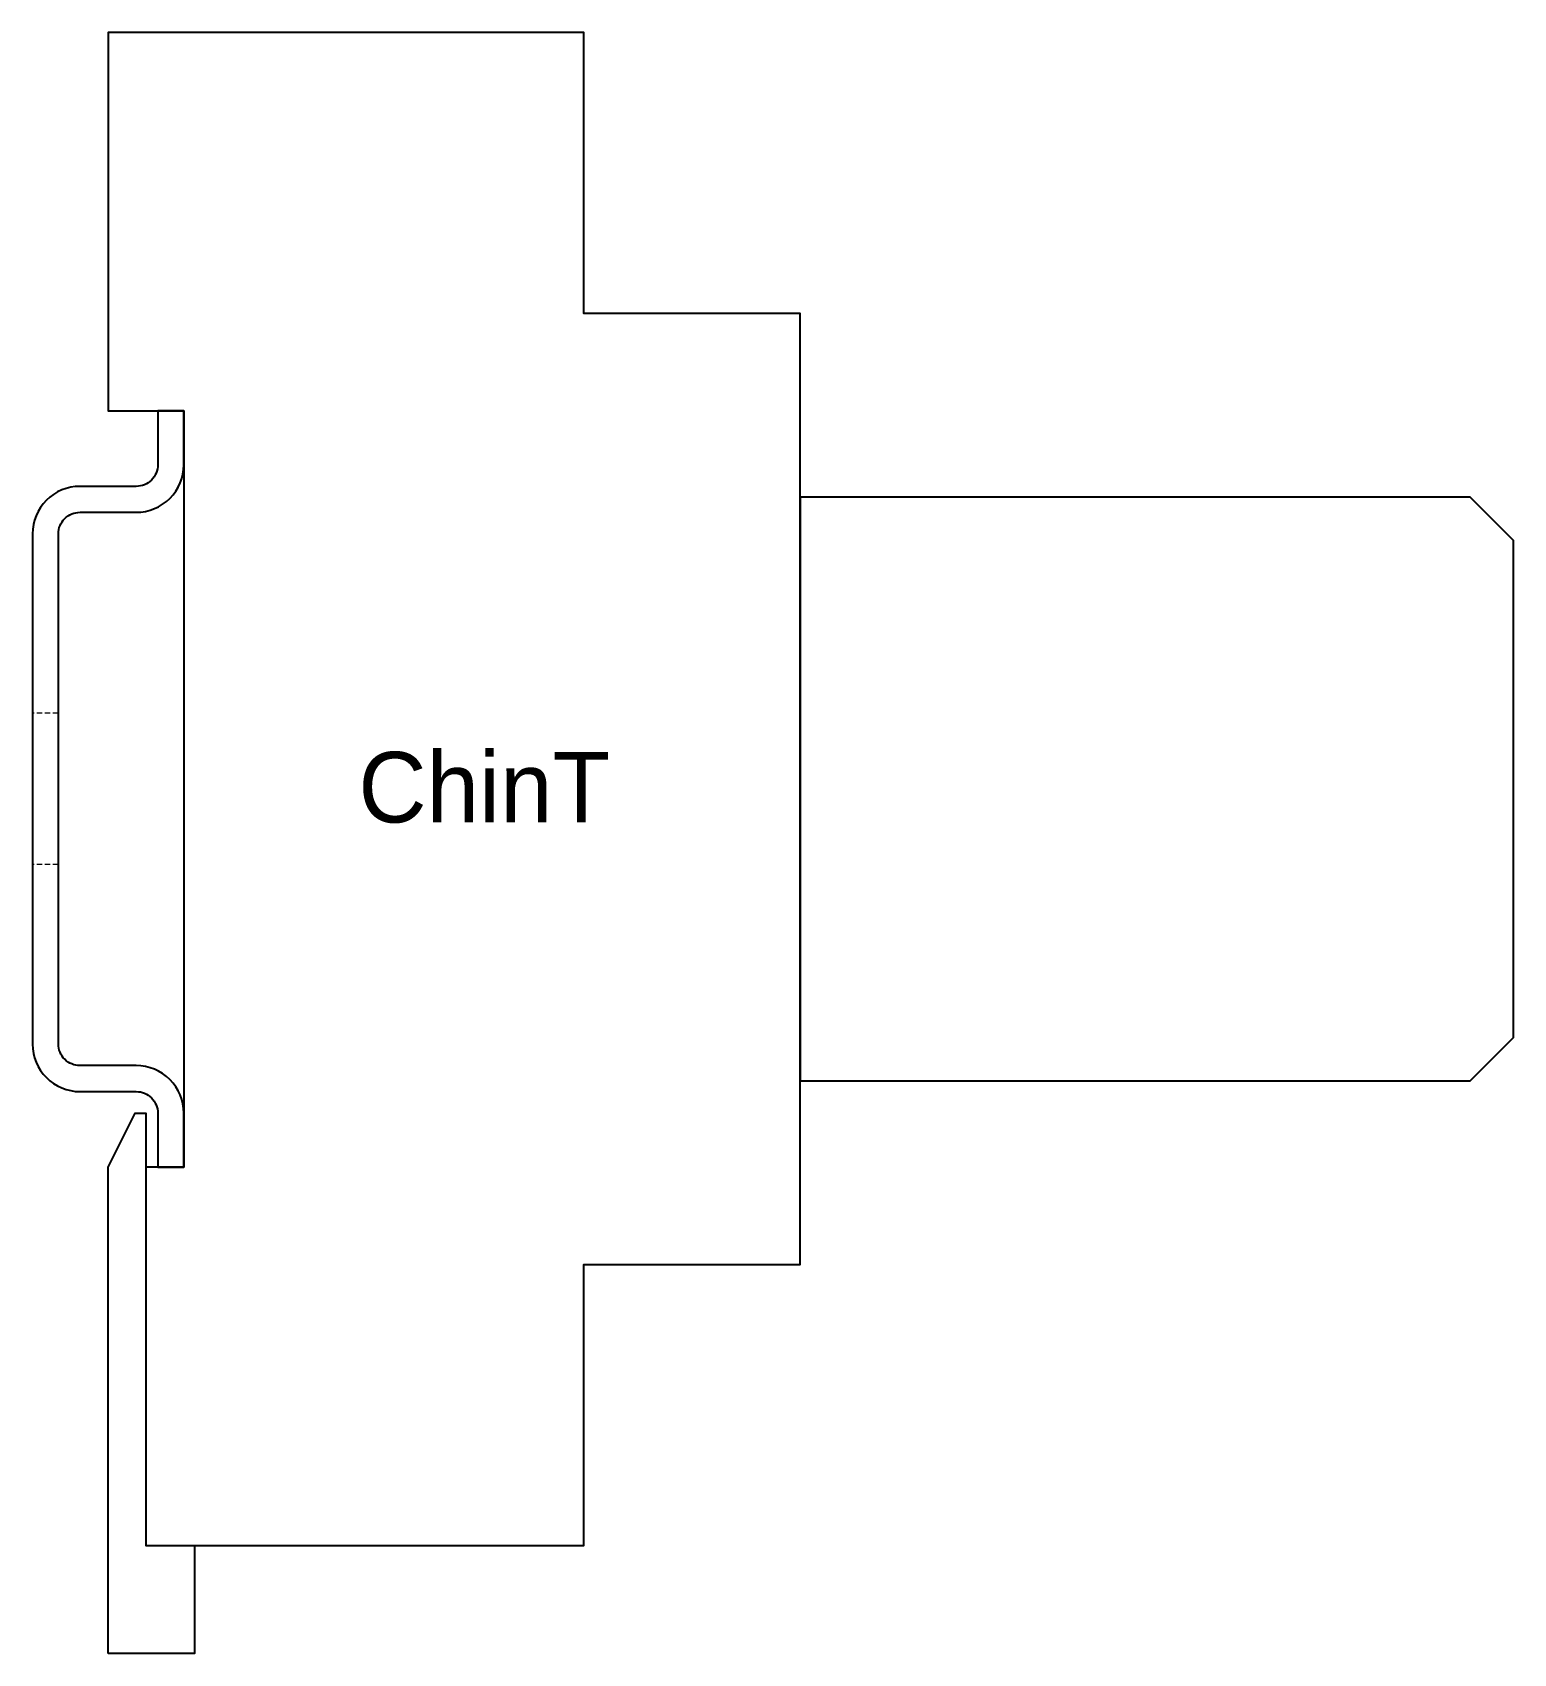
# Model space of a CAD drawing. Header units: millimetres. Extents: x 0.2 to 68.7, y 0 to 75.
import ezdxf

# ---------------------------------------------------------------- set-up
doc = ezdxf.new("R2010")
doc.units = ezdxf.units.MM
doc.linetypes.add('HIDDEN', pattern=[0.375, 0.25, -0.125])
doc.layers.add('Thin-Hidden', color=6, linetype='HIDDEN', lineweight=20)
doc.styles.add('style3', font='tahoma.ttf')

# ---------------------------------------------------------------- blocks, each defined once
blk = doc.blocks.new('DIN35-Side')
blk.add_lwpolyline([(12.7, 17.5), (12.7, 15, -0.414214), (10.5, 12.8), (7.9, 12.8, 0.414214), (6.9, 11.8), (6.9, -11.8, 0.414214), (7.9, -12.8), (10.5, -12.8, -0.414214), (12.7, -15), (12.7, -17.5), (11.5, -17.5), (11.5, -15, 0.414214), (10.5, -14), (7.9, -14, -0.414214), (5.7, -11.8), (5.7, 11.8, -0.414214), (7.9, 14), (10.5, 14, 0.414214), (11.5, 15), (11.5, 17.5), (12.7, 17.5)], format="xyb")
at = {"layer": 'Thin-Hidden'}
for p, q in [((6.9, 3.5), (5.7, 3.5)), ((6.9, -3.5), (5.7, -3.5))]:
    blk.add_line(p, q, dxfattribs=at)
blk = doc.blocks.new('*U427')
blk.add_lwpolyline([(96.699, -35), (116.949, -35), (116.949, -22), (126.949, -22), (126.949, 22), (116.949, 22), (116.949, 35), (94.949, 35), (94.949, 17.5), (98.449, 17.5), (98.449, -17.5), (96.699, -17.5), (96.699, -35)])
at = {"color": 2}
blk.add_lwpolyline([(126.949, -13.5), (157.949, -13.5), (159.949, -11.5), (159.949, 11.5), (157.949, 13.5), (126.949, 13.5)], close=True, dxfattribs=at)
at = {"color": 3}
blk.add_lwpolyline([(94.949, -40), (94.949, -17.5), (96.199, -15), (96.699, -15), (96.699, -35), (98.949, -35), (98.949, -40), (94.949, -40)], dxfattribs=at)
at = {"xscale": -1, "rotation": 180}
blk.add_blockref('DIN35-Side', (85.749, 0), dxfattribs=at)
at = {"color": 7, "lineweight": 9, "insert": (106.523, 1.715), "char_height": 3.26592, "width": 15.869, "attachment_point": 1, "style": 'style3'}
blk.add_mtext('{\\Ftim-t|c0;\\C5;ChinT}', dxfattribs=at)

msp = doc.modelspace()

# ---------------------------------------------------------------- block references
msp.add_blockref('*U427', (-91.277, 40))

doc.saveas('drawing.dxf')
